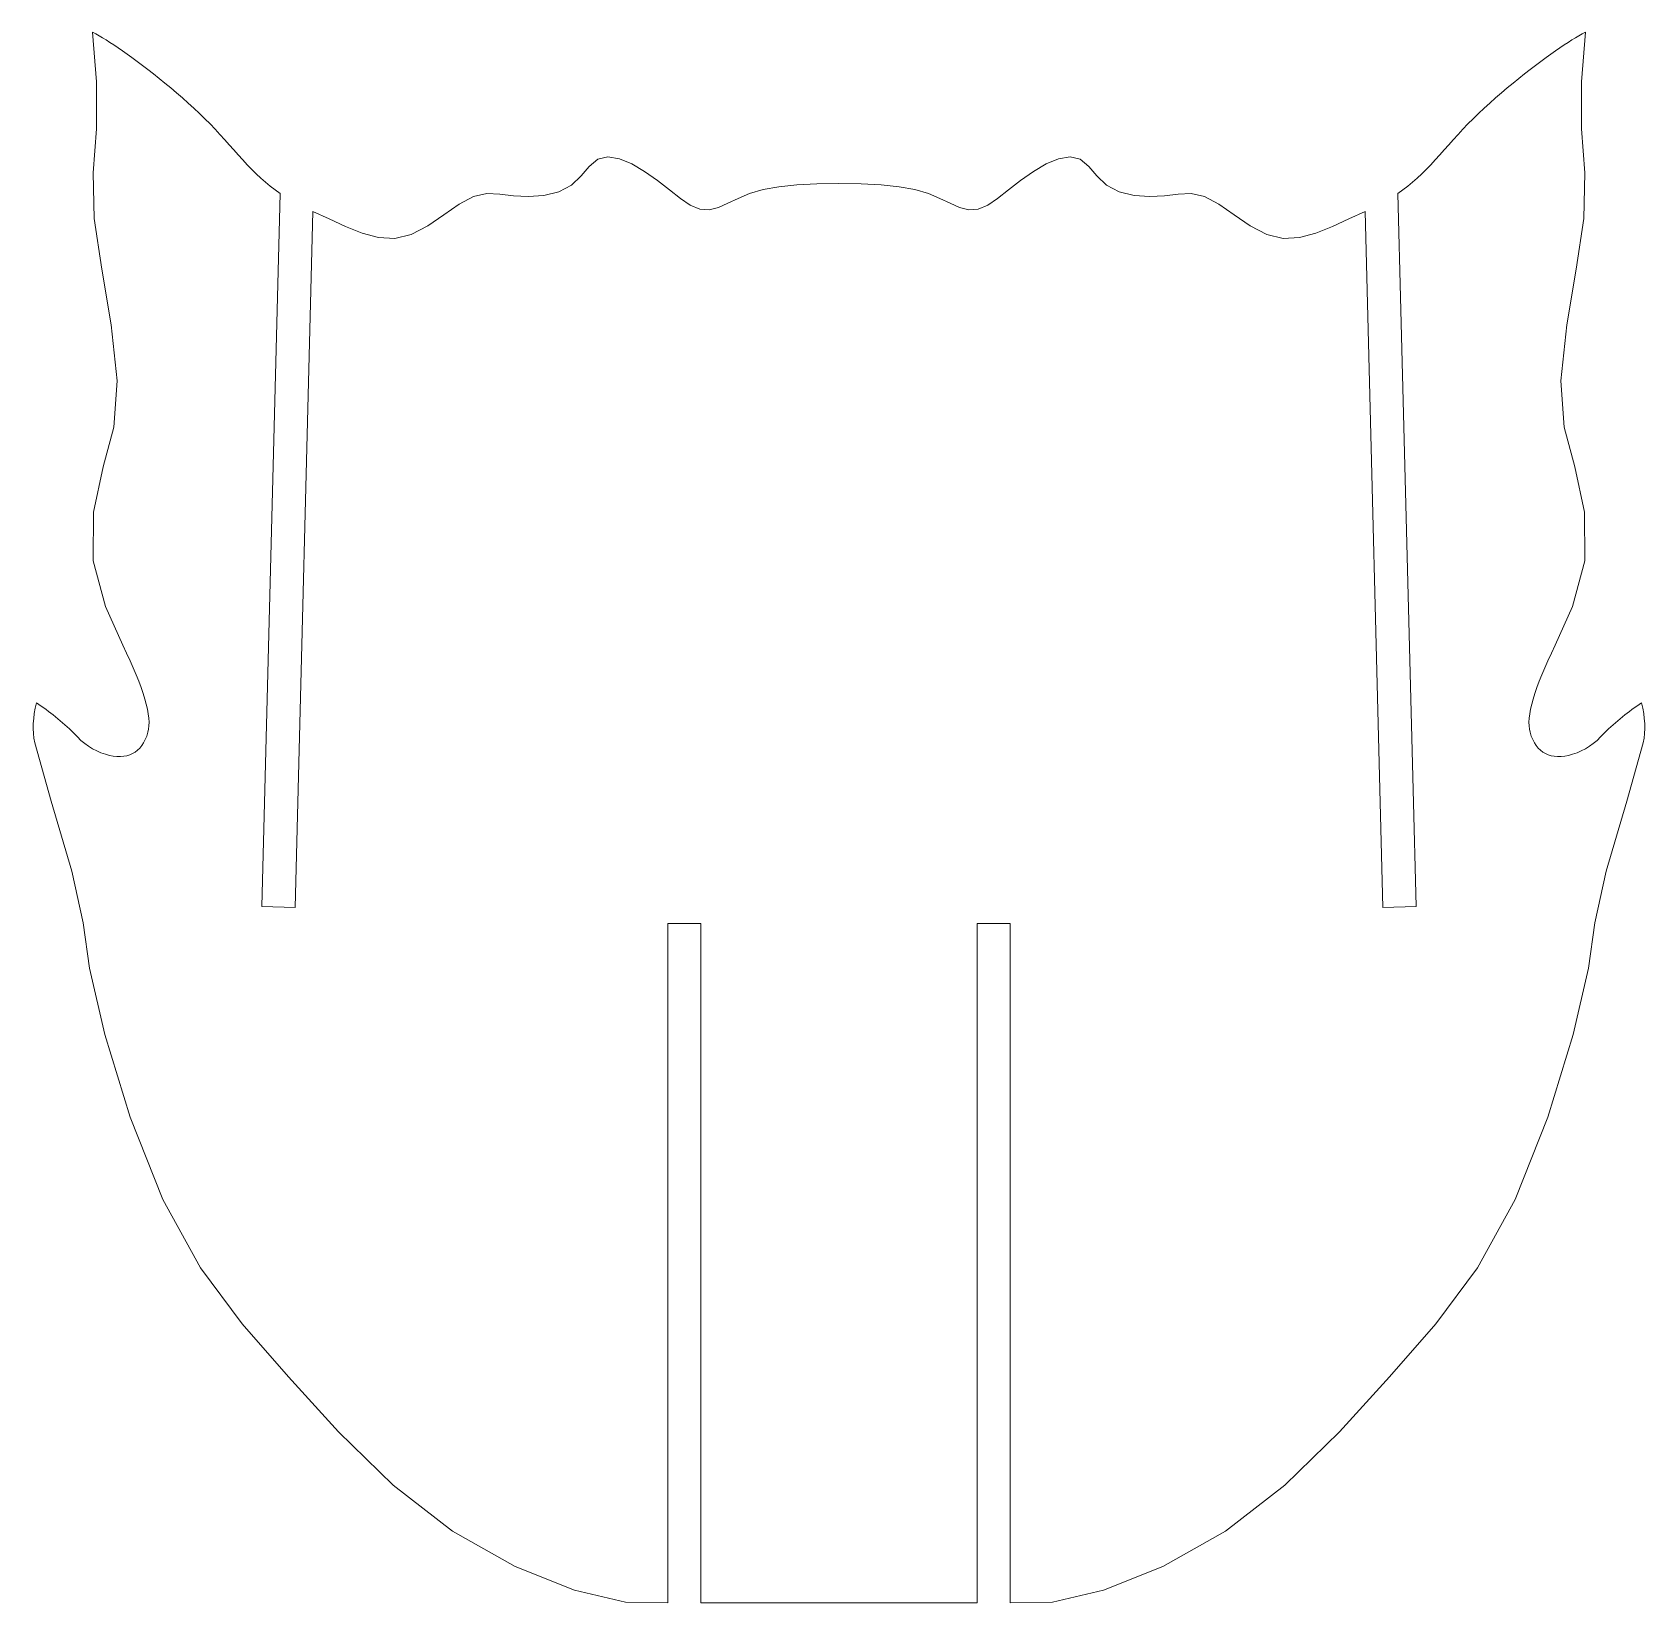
# Model space of a CAD drawing. Header units: millimetres. Extents: x 2739 to 4205, y 2777 to 5288.
# Drawn here: x 3535.9 to 3828.2, y 4123.7 to 4408.1 of the extents above; entities that cross this region are included whole.
import ezdxf

# ---------------------------------------------------------------- set-up
doc = ezdxf.new("R2010")
doc.units = ezdxf.units.MM
doc.header["$MEASUREMENT"] = 0
doc.layers.add('layer 1', color=7, linetype='Continuous')

msp = doc.modelspace()

# ---------------------------------------------------------------- linework, layer by layer
at = {"layer": 'layer 1', "color": 250, "lineweight": 9}
msp.add_open_spline([(3682.095, 4123.7183), (3682.095, 4123.7183), (3657.095, 4123.7183), (3657.095, 4123.7183), (3657.095, 4123.7183), (3657.095, 4123.7183), (3657.095, 4246.7182), (3657.095, 4246.7182), (3657.095, 4246.7182), (3657.095, 4246.7182), (3651.095, 4246.7182), (3651.095, 4246.7182), (3651.095, 4246.7182), (3651.095, 4246.7182), (3651.095, 4123.7183), (3651.095, 4123.7183), (3651.095, 4123.7183), (3651.095, 4123.7183), (3643.4196, 4123.809), (3643.4196, 4123.809), (3643.4196, 4123.809), (3643.4196, 4123.809), (3634.2068, 4126.0012), (3634.2068, 4126.0012), (3634.2068, 4126.0012), (3634.2068, 4126.0012), (3623.4216, 4130.296), (3623.4216, 4130.296), (3623.4216, 4130.296), (3623.4216, 4130.296), (3612.1064, 4136.6641), (3612.1064, 4136.6641), (3612.1064, 4136.6641), (3612.1064, 4136.6641), (3601.3363, 4145.0097), (3601.3363, 4145.0097), (3601.3363, 4145.0097), (3601.3363, 4145.0097), (3591.4407, 4154.6562), (3591.4407, 4154.6562), (3591.4407, 4154.6562), (3591.4407, 4154.6562), (3582.3504, 4164.6167), (3582.3504, 4164.6167), (3582.3504, 4164.6167), (3582.3504, 4164.6167), (3574.0042, 4174.2033), (3574.0042, 4174.2033), (3574.0042, 4174.2033), (3574.0042, 4174.2033), (3566.4054, 4184.4016), (3566.4054, 4184.4016), (3566.4054, 4184.4016), (3566.4054, 4184.4016), (3559.5799, 4196.7699), (3559.5799, 4196.7699), (3559.5799, 4196.7699), (3559.5799, 4196.7699), (3553.67, 4211.6807), (3553.67, 4211.6807), (3553.67, 4211.6807), (3553.67, 4211.6807), (3549.1012, 4226.6266), (3549.1012, 4226.6266), (3549.1012, 4226.6266), (3549.1012, 4226.6266), (3546.3403, 4238.6726), (3546.3403, 4238.6726), (3546.3403, 4238.6726), (3546.3403, 4238.6726), (3545.1547, 4246.835), (3545.1547, 4246.835), (3545.1547, 4246.835), (3545.1547, 4246.835), (3543.1327, 4256.2195), (3543.1327, 4256.2195), (3543.1327, 4256.2195), (3543.1327, 4256.2195), (3539.3748, 4268.8834), (3539.3748, 4268.8834), (3539.3748, 4268.8834), (3539.3748, 4268.8834), (3536.3841, 4279.441), (3536.3841, 4279.441), (3536.3841, 4279.441), (3535.9495, 4281.6837), (3536.0579, 4284.0944), (3536.7093, 4286.6732), (3536.7093, 4286.6732), (3539.0741, 4285.1558), (3541.3364, 4283.33), (3543.4962, 4281.1956), (3543.4962, 4281.1956), (3545.1399, 4279.3299), (3547.0391, 4278.0585), (3549.1939, 4277.3814), (3549.1939, 4277.3814), (3553.1883, 4276.2156), (3555.7607, 4277.5445), (3556.9112, 4281.3682), (3556.9112, 4281.3682), (3557.6695, 4284.1492), (3556.1546, 4289.3985), (3552.3666, 4297.116), (3552.3666, 4297.116), (3552.3666, 4297.116), (3549.2195, 4304.1385), (3549.2195, 4304.1385), (3549.2195, 4304.1385), (3549.2195, 4304.1385), (3546.9755, 4312.4016), (3546.9755, 4312.4016), (3546.9755, 4312.4016), (3546.9755, 4312.4016), (3547.0468, 4321.2516), (3547.0468, 4321.2516), (3547.0468, 4321.2516), (3547.0468, 4321.2516), (3548.7689, 4329.464), (3548.7689, 4329.464), (3548.7689, 4329.464), (3548.7689, 4329.464), (3550.7137, 4336.6089), (3550.7137, 4336.6089), (3550.7137, 4336.6089), (3550.7137, 4336.6089), (3551.3084, 4345.0177), (3551.3084, 4345.0177), (3551.3084, 4345.0177), (3551.3084, 4345.0177), (3550.2686, 4355.152), (3550.2686, 4355.152), (3550.2686, 4355.152), (3550.2686, 4355.152), (3548.5537, 4365.2559), (3548.5537, 4365.2559), (3548.5537, 4365.2559), (3548.5537, 4365.2559), (3547.1522, 4374.3937), (3547.1522, 4374.3937), (3547.1522, 4374.3937), (3547.1522, 4374.3937), (3546.9676, 4382.682), (3546.9676, 4382.682), (3546.9676, 4382.682), (3546.9676, 4382.682), (3547.5892, 4390.6701), (3547.5892, 4390.6701), (3547.5892, 4390.6701), (3547.5892, 4390.6701), (3547.581, 4399.1466), (3547.581, 4399.1466), (3547.581, 4399.1466), (3547.581, 4399.1466), (3546.875, 4408.1482), (3546.875, 4408.1482), (3546.875, 4408.1482), (3546.875, 4408.1482), (3547.46, 4407.8464), (3547.46, 4407.8464), (3547.46, 4407.8464), (3547.46, 4407.8464), (3548.0641, 4407.5143), (3548.0641, 4407.5143), (3548.0641, 4407.5143), (3548.0641, 4407.5143), (3548.6909, 4407.1501), (3548.6909, 4407.1501), (3548.6909, 4407.1501), (3548.6909, 4407.1501), (3549.3438, 4406.7521), (3549.3438, 4406.7521), (3549.3438, 4406.7521), (3549.3438, 4406.7521), (3550.0265, 4406.3183), (3550.0265, 4406.3183), (3550.0265, 4406.3183), (3550.0265, 4406.3183), (3550.7424, 4405.8469), (3550.7424, 4405.8469), (3550.7424, 4405.8469), (3550.7424, 4405.8469), (3551.4949, 4405.3362), (3551.4949, 4405.3362), (3551.4949, 4405.3362), (3551.4949, 4405.3362), (3552.2877, 4404.7842), (3552.2877, 4404.7842), (3552.2877, 4404.7842), (3552.2877, 4404.7842), (3553.1242, 4404.1891), (3553.1242, 4404.1891), (3553.1242, 4404.1891), (3553.1242, 4404.1891), (3554.0068, 4403.5498), (3554.0068, 4403.5498), (3554.0068, 4403.5498), (3554.0068, 4403.5498), (3554.9316, 4402.8681), (3554.9316, 4402.8681), (3554.9316, 4402.8681), (3554.9316, 4402.8681), (3555.8927, 4402.1473), (3555.8927, 4402.1473), (3555.8927, 4402.1473), (3555.8927, 4402.1473), (3556.8845, 4401.3902), (3556.8845, 4401.3902), (3556.8845, 4401.3902), (3556.8845, 4401.3902), (3557.901, 4400.6), (3557.901, 4400.6), (3557.901, 4400.6), (3557.901, 4400.6), (3558.9365, 4399.7797), (3558.9365, 4399.7797), (3558.9365, 4399.7797), (3558.9365, 4399.7797), (3559.9852, 4398.9322), (3559.9852, 4398.9322), (3559.9852, 4398.9322), (3559.9852, 4398.9322), (3561.0413, 4398.0607), (3561.0413, 4398.0607), (3561.0413, 4398.0607), (3561.0413, 4398.0607), (3562.099, 4397.1681), (3562.099, 4397.1681), (3562.099, 4397.1681), (3562.099, 4397.1681), (3563.1524, 4396.2576), (3563.1524, 4396.2576), (3563.1524, 4396.2576), (3563.1524, 4396.2576), (3564.1958, 4395.332), (3564.1958, 4395.332), (3564.1958, 4395.332), (3564.1958, 4395.332), (3565.2233, 4394.3946), (3565.2233, 4394.3946), (3565.2233, 4394.3946), (3565.2233, 4394.3946), (3566.2292, 4393.4482), (3566.2292, 4393.4482), (3566.2292, 4393.4482), (3566.2292, 4393.4482), (3567.2077, 4392.496), (3567.2077, 4392.496), (3567.2077, 4392.496), (3567.2077, 4392.496), (3568.1531, 4391.541), (3568.1531, 4391.541), (3568.1531, 4391.541), (3568.1531, 4391.541), (3569.0647, 4390.5862), (3569.0647, 4390.5862), (3569.0647, 4390.5862), (3569.0647, 4390.5862), (3569.9469, 4389.6347), (3569.9469, 4389.6347), (3569.9469, 4389.6347), (3569.9469, 4389.6347), (3570.8045, 4388.6896), (3570.8045, 4388.6896), (3570.8045, 4388.6896), (3570.8045, 4388.6896), (3571.6422, 4387.754), (3571.6422, 4387.754), (3571.6422, 4387.754), (3571.6422, 4387.754), (3572.4645, 4386.831), (3572.4645, 4386.831), (3572.4645, 4386.831), (3572.4645, 4386.831), (3573.2762, 4385.9237), (3573.2762, 4385.9237), (3573.2762, 4385.9237), (3573.2762, 4385.9237), (3574.082, 4385.0352), (3574.082, 4385.0352), (3574.082, 4385.0352), (3574.082, 4385.0352), (3574.8866, 4384.1686), (3574.8866, 4384.1686), (3574.8866, 4384.1686), (3574.8866, 4384.1686), (3575.6946, 4383.3269), (3575.6946, 4383.3269), (3575.6946, 4383.3269), (3575.6946, 4383.3269), (3576.5107, 4382.5133), (3576.5107, 4382.5133), (3576.5107, 4382.5133), (3576.5107, 4382.5133), (3577.3397, 4381.7308), (3577.3397, 4381.7308), (3577.3397, 4381.7308), (3577.3397, 4381.7308), (3578.1862, 4380.9825), (3578.1862, 4380.9825), (3578.1862, 4380.9825), (3578.1862, 4380.9825), (3579.0549, 4380.2716), (3579.0549, 4380.2716), (3579.0549, 4380.2716), (3579.0549, 4380.2716), (3579.9489, 4379.5995), (3579.9489, 4379.5995), (3579.9489, 4379.5995), (3579.9489, 4379.5995), (3580.8667, 4378.9635), (3580.8667, 4378.9635), (3580.8667, 4378.9635), (3580.8667, 4378.9635), (3577.5629, 4249.805), (3577.5629, 4249.805), (3577.5629, 4249.805), (3577.5629, 4249.805), (3583.5819, 4249.6515), (3583.5819, 4249.6515), (3583.5819, 4249.6515), (3583.5819, 4249.6515), (3586.8058, 4375.6855), (3586.8058, 4375.6855), (3586.8058, 4375.6855), (3586.8058, 4375.6855), (3589.7502, 4374.3307), (3589.7502, 4374.3307), (3589.7502, 4374.3307), (3589.7502, 4374.3307), (3592.7181, 4372.9959), (3592.7181, 4372.9959), (3592.7181, 4372.9959), (3592.7181, 4372.9959), (3595.6869, 4371.7818), (3595.6869, 4371.7818), (3595.6869, 4371.7818), (3595.6869, 4371.7818), (3598.658, 4370.9512), (3598.658, 4370.9512), (3598.658, 4370.9512), (3598.658, 4370.9512), (3601.6338, 4370.7731), (3601.6338, 4370.7731), (3601.6338, 4370.7731), (3601.6338, 4370.7731), (3604.6157, 4371.5077), (3604.6157, 4371.5077), (3604.6157, 4371.5077), (3604.6157, 4371.5077), (3607.5822, 4373.0994), (3607.5822, 4373.0994), (3607.5822, 4373.0994), (3607.5822, 4373.0994), (3610.4826, 4375.0993), (3610.4826, 4375.0993), (3610.4826, 4375.0993), (3610.4826, 4375.0993), (3613.2642, 4377.0336), (3613.2642, 4377.0336), (3613.2642, 4377.0336), (3613.2642, 4377.0336), (3615.8746, 4378.429), (3615.8746, 4378.429), (3615.8746, 4378.429), (3615.8746, 4378.429), (3618.2952, 4378.9497), (3618.2952, 4378.9497), (3618.2952, 4378.9497), (3618.2952, 4378.9497), (3620.6514, 4378.8467), (3620.6514, 4378.8467), (3620.6514, 4378.8467), (3620.6514, 4378.8467), (3623.107, 4378.5265), (3623.107, 4378.5265), (3623.107, 4378.5265), (3623.107, 4378.5265), (3625.802, 4378.3772), (3625.802, 4378.3772), (3625.802, 4378.3772), (3625.802, 4378.3772), (3628.6253, 4378.5938), (3628.6253, 4378.5938), (3628.6253, 4378.5938), (3628.6253, 4378.5938), (3631.3171, 4379.2567), (3631.3171, 4379.2567), (3631.3171, 4379.2567), (3631.3171, 4379.2567), (3633.6157, 4380.4448), (3633.6157, 4380.4448), (3633.6157, 4380.4448), (3633.6157, 4380.4448), (3635.3773, 4382.1202), (3635.3773, 4382.1202), (3635.3773, 4382.1202), (3635.3773, 4382.1202), (3636.8537, 4383.8547), (3636.8537, 4383.8547), (3636.8537, 4383.8547), (3636.8537, 4383.8547), (3638.3795, 4385.138), (3638.3795, 4385.138), (3638.3795, 4385.138), (3638.3795, 4385.138), (3640.2088, 4385.5836), (3640.2088, 4385.5836), (3640.2088, 4385.5836), (3640.2088, 4385.5836), (3642.3045, 4385.2528), (3642.3045, 4385.2528), (3642.3045, 4385.2528), (3642.3045, 4385.2528), (3644.5633, 4384.3082), (3644.5633, 4384.3082), (3644.5633, 4384.3082), (3644.5633, 4384.3082), (3646.8868, 4382.9231), (3646.8868, 4382.9231), (3646.8868, 4382.9231), (3646.8868, 4382.9231), (3649.1854, 4381.2896), (3649.1854, 4381.2896), (3649.1854, 4381.2896), (3649.1854, 4381.2896), (3651.3705, 4379.6022), (3651.3705, 4379.6022), (3651.3705, 4379.6022), (3651.3705, 4379.6022), (3653.3593, 4378.0542), (3653.3593, 4378.0542), (3653.3593, 4378.0542), (3653.3593, 4378.0542), (3655.1624, 4376.8273), (3655.1624, 4376.8273), (3655.1624, 4376.8273), (3655.1624, 4376.8273), (3656.8641, 4376.0934), (3656.8641, 4376.0934), (3656.8641, 4376.0934), (3656.8641, 4376.0934), (3658.5452, 4375.9924), (3658.5452, 4375.9924), (3658.5452, 4375.9924), (3658.5452, 4375.9924), (3660.2419, 4376.423), (3660.2419, 4376.423), (3660.2419, 4376.423), (3660.2419, 4376.423), (3661.9725, 4377.1738), (3661.9725, 4377.1738), (3661.9725, 4377.1738), (3661.9725, 4377.1738), (3663.8085, 4378.0628), (3663.8085, 4378.0628), (3663.8085, 4378.0628), (3663.8085, 4378.0628), (3665.8828, 4378.9415), (3665.8828, 4378.9415), (3665.8828, 4378.9415), (3665.8828, 4378.9415), (3668.3272, 4379.6679), (3668.3272, 4379.6679), (3668.3272, 4379.6679), (3668.3272, 4379.6679), (3671.1936, 4380.1859), (3671.1936, 4380.1859), (3671.1936, 4380.1859), (3671.1936, 4380.1859), (3674.4602, 4380.5193), (3674.4602, 4380.5193), (3674.4602, 4380.5193), (3674.4602, 4380.5193), (3678.1022, 4380.6945), (3678.1022, 4380.6945), (3678.1022, 4380.6945), (3678.1022, 4380.6945), (3682.095, 4380.7383), (3682.095, 4380.7383), (3682.095, 4380.7383), (3682.095, 4380.7383), (3686.0878, 4380.6945), (3686.0878, 4380.6945), (3686.0878, 4380.6945), (3686.0878, 4380.6945), (3689.7298, 4380.5193), (3689.7298, 4380.5193), (3689.7298, 4380.5193), (3689.7298, 4380.5193), (3692.9964, 4380.1859), (3692.9964, 4380.1859), (3692.9964, 4380.1859), (3692.9964, 4380.1859), (3695.8628, 4379.6679), (3695.8628, 4379.6679), (3695.8628, 4379.6679), (3695.8628, 4379.6679), (3698.3072, 4378.9415), (3698.3072, 4378.9415), (3698.3072, 4378.9415), (3698.3072, 4378.9415), (3700.3815, 4378.0628), (3700.3815, 4378.0628), (3700.3815, 4378.0628), (3700.3815, 4378.0628), (3702.2175, 4377.1738), (3702.2175, 4377.1738), (3702.2175, 4377.1738), (3702.2175, 4377.1738), (3703.9481, 4376.423), (3703.9481, 4376.423), (3703.9481, 4376.423), (3703.9481, 4376.423), (3705.6448, 4375.9924), (3705.6448, 4375.9924), (3705.6448, 4375.9924), (3705.6448, 4375.9924), (3707.3259, 4376.0934), (3707.3259, 4376.0934), (3707.3259, 4376.0934), (3707.3259, 4376.0934), (3709.0276, 4376.8273), (3709.0276, 4376.8273), (3709.0276, 4376.8273), (3709.0276, 4376.8273), (3710.8307, 4378.0542), (3710.8307, 4378.0542), (3710.8307, 4378.0542), (3710.8307, 4378.0542), (3712.8195, 4379.6022), (3712.8195, 4379.6022), (3712.8195, 4379.6022), (3712.8195, 4379.6022), (3715.0046, 4381.2896), (3715.0046, 4381.2896), (3715.0046, 4381.2896), (3715.0046, 4381.2896), (3717.3032, 4382.9231), (3717.3032, 4382.9231), (3717.3032, 4382.9231), (3717.3032, 4382.9231), (3719.6267, 4384.3082), (3719.6267, 4384.3082), (3719.6267, 4384.3082), (3719.6267, 4384.3082), (3721.8855, 4385.2528), (3721.8855, 4385.2528), (3721.8855, 4385.2528), (3721.8855, 4385.2528), (3723.9812, 4385.5836), (3723.9812, 4385.5836), (3723.9812, 4385.5836), (3723.9812, 4385.5836), (3725.8105, 4385.138), (3725.8105, 4385.138), (3725.8105, 4385.138), (3725.8105, 4385.138), (3727.3363, 4383.8547), (3727.3363, 4383.8547), (3727.3363, 4383.8547), (3727.3363, 4383.8547), (3728.8127, 4382.1202), (3728.8127, 4382.1202), (3728.8127, 4382.1202), (3728.8127, 4382.1202), (3730.5743, 4380.4448), (3730.5743, 4380.4448), (3730.5743, 4380.4448), (3730.5743, 4380.4448), (3732.8729, 4379.2567), (3732.8729, 4379.2567), (3732.8729, 4379.2567), (3732.8729, 4379.2567), (3735.5647, 4378.5938), (3735.5647, 4378.5938), (3735.5647, 4378.5938), (3735.5647, 4378.5938), (3738.388, 4378.3772), (3738.388, 4378.3772), (3738.388, 4378.3772), (3738.388, 4378.3772), (3741.083, 4378.5265), (3741.083, 4378.5265), (3741.083, 4378.5265), (3741.083, 4378.5265), (3743.5386, 4378.8467), (3743.5386, 4378.8467), (3743.5386, 4378.8467), (3743.5386, 4378.8467), (3745.8948, 4378.9497), (3745.8948, 4378.9497), (3745.8948, 4378.9497), (3745.8948, 4378.9497), (3748.3154, 4378.429), (3748.3154, 4378.429), (3748.3154, 4378.429), (3748.3154, 4378.429), (3750.9258, 4377.0336), (3750.9258, 4377.0336), (3750.9258, 4377.0336), (3750.9258, 4377.0336), (3753.7074, 4375.0993), (3753.7074, 4375.0993), (3753.7074, 4375.0993), (3753.7074, 4375.0993), (3756.6078, 4373.0994), (3756.6078, 4373.0994), (3756.6078, 4373.0994), (3756.6078, 4373.0994), (3759.5743, 4371.5077), (3759.5743, 4371.5077), (3759.5743, 4371.5077), (3759.5743, 4371.5077), (3762.5562, 4370.7731), (3762.5562, 4370.7731), (3762.5562, 4370.7731), (3762.5562, 4370.7731), (3765.532, 4370.9512), (3765.532, 4370.9512), (3765.532, 4370.9512), (3765.532, 4370.9512), (3768.5031, 4371.7818), (3768.5031, 4371.7818), (3768.5031, 4371.7818), (3768.5031, 4371.7818), (3771.4719, 4372.9959), (3771.4719, 4372.9959), (3771.4719, 4372.9959), (3771.4719, 4372.9959), (3774.4398, 4374.3307), (3774.4398, 4374.3307), (3774.4398, 4374.3307), (3774.4398, 4374.3307), (3777.3842, 4375.6855), (3777.3842, 4375.6855), (3777.3842, 4375.6855), (3777.3842, 4375.6855), (3780.6081, 4249.6515), (3780.6081, 4249.6515), (3780.6081, 4249.6515), (3780.6081, 4249.6515), (3786.6271, 4249.805), (3786.6271, 4249.805), (3786.6271, 4249.805), (3786.6271, 4249.805), (3783.3233, 4378.9635), (3783.3233, 4378.9635), (3783.3233, 4378.9635), (3783.3233, 4378.9635), (3784.2411, 4379.5995), (3784.2411, 4379.5995), (3784.2411, 4379.5995), (3784.2411, 4379.5995), (3785.1351, 4380.2716), (3785.1351, 4380.2716), (3785.1351, 4380.2716), (3785.1351, 4380.2716), (3786.0038, 4380.9825), (3786.0038, 4380.9825), (3786.0038, 4380.9825), (3786.0038, 4380.9825), (3786.8503, 4381.7308), (3786.8503, 4381.7308), (3786.8503, 4381.7308), (3786.8503, 4381.7308), (3787.6793, 4382.5133), (3787.6793, 4382.5133), (3787.6793, 4382.5133), (3787.6793, 4382.5133), (3788.4954, 4383.3269), (3788.4954, 4383.3269), (3788.4954, 4383.3269), (3788.4954, 4383.3269), (3789.3034, 4384.1686), (3789.3034, 4384.1686), (3789.3034, 4384.1686), (3789.3034, 4384.1686), (3790.108, 4385.0352), (3790.108, 4385.0352), (3790.108, 4385.0352), (3790.108, 4385.0352), (3790.9138, 4385.9237), (3790.9138, 4385.9237), (3790.9138, 4385.9237), (3790.9138, 4385.9237), (3791.7255, 4386.831), (3791.7255, 4386.831), (3791.7255, 4386.831), (3791.7255, 4386.831), (3792.5478, 4387.754), (3792.5478, 4387.754), (3792.5478, 4387.754), (3792.5478, 4387.754), (3793.3855, 4388.6896), (3793.3855, 4388.6896), (3793.3855, 4388.6896), (3793.3855, 4388.6896), (3794.2431, 4389.6347), (3794.2431, 4389.6347), (3794.2431, 4389.6347), (3794.2431, 4389.6347), (3795.1253, 4390.5862), (3795.1253, 4390.5862), (3795.1253, 4390.5862), (3795.1253, 4390.5862), (3796.0369, 4391.541), (3796.0369, 4391.541), (3796.0369, 4391.541), (3796.0369, 4391.541), (3796.9823, 4392.496), (3796.9823, 4392.496), (3796.9823, 4392.496), (3796.9823, 4392.496), (3797.9608, 4393.4482), (3797.9608, 4393.4482), (3797.9608, 4393.4482), (3797.9608, 4393.4482), (3798.9667, 4394.3946), (3798.9667, 4394.3946), (3798.9667, 4394.3946), (3798.9667, 4394.3946), (3799.9942, 4395.332), (3799.9942, 4395.332), (3799.9942, 4395.332), (3799.9942, 4395.332), (3801.0376, 4396.2576), (3801.0376, 4396.2576), (3801.0376, 4396.2576), (3801.0376, 4396.2576), (3802.091, 4397.1681), (3802.091, 4397.1681), (3802.091, 4397.1681), (3802.091, 4397.1681), (3803.1487, 4398.0607), (3803.1487, 4398.0607), (3803.1487, 4398.0607), (3803.1487, 4398.0607), (3804.2048, 4398.9322), (3804.2048, 4398.9322), (3804.2048, 4398.9322), (3804.2048, 4398.9322), (3805.2535, 4399.7797), (3805.2535, 4399.7797), (3805.2535, 4399.7797), (3805.2535, 4399.7797), (3806.289, 4400.6), (3806.289, 4400.6), (3806.289, 4400.6), (3806.289, 4400.6), (3807.3055, 4401.3902), (3807.3055, 4401.3902), (3807.3055, 4401.3902), (3807.3055, 4401.3902), (3808.2973, 4402.1473), (3808.2973, 4402.1473), (3808.2973, 4402.1473), (3808.2973, 4402.1473), (3809.2584, 4402.8681), (3809.2584, 4402.8681), (3809.2584, 4402.8681), (3809.2584, 4402.8681), (3810.1832, 4403.5498), (3810.1832, 4403.5498), (3810.1832, 4403.5498), (3810.1832, 4403.5498), (3811.0658, 4404.1891), (3811.0658, 4404.1891), (3811.0658, 4404.1891), (3811.0658, 4404.1891), (3811.9023, 4404.7842), (3811.9023, 4404.7842), (3811.9023, 4404.7842), (3811.9023, 4404.7842), (3812.6951, 4405.3362), (3812.6951, 4405.3362), (3812.6951, 4405.3362), (3812.6951, 4405.3362), (3813.4476, 4405.8469), (3813.4476, 4405.8469), (3813.4476, 4405.8469), (3813.4476, 4405.8469), (3814.1635, 4406.3183), (3814.1635, 4406.3183), (3814.1635, 4406.3183), (3814.1635, 4406.3183), (3814.8462, 4406.7521), (3814.8462, 4406.7521), (3814.8462, 4406.7521), (3814.8462, 4406.7521), (3815.4991, 4407.1501), (3815.4991, 4407.1501), (3815.4991, 4407.1501), (3815.4991, 4407.1501), (3816.1259, 4407.5143), (3816.1259, 4407.5143), (3816.1259, 4407.5143), (3816.1259, 4407.5143), (3816.73, 4407.8464), (3816.73, 4407.8464), (3816.73, 4407.8464), (3816.73, 4407.8464), (3817.315, 4408.1482), (3817.315, 4408.1482), (3817.315, 4408.1482), (3817.315, 4408.1482), (3816.609, 4399.1466), (3816.609, 4399.1466), (3816.609, 4399.1466), (3816.609, 4399.1466), (3816.6008, 4390.6701), (3816.6008, 4390.6701), (3816.6008, 4390.6701), (3816.6008, 4390.6701), (3817.2224, 4382.682), (3817.2224, 4382.682), (3817.2224, 4382.682), (3817.2224, 4382.682), (3817.0378, 4374.3937), (3817.0378, 4374.3937), (3817.0378, 4374.3937), (3817.0378, 4374.3937), (3815.6363, 4365.2559), (3815.6363, 4365.2559), (3815.6363, 4365.2559), (3815.6363, 4365.2559), (3813.9214, 4355.152), (3813.9214, 4355.152), (3813.9214, 4355.152), (3813.9214, 4355.152), (3812.8816, 4345.0177), (3812.8816, 4345.0177), (3812.8816, 4345.0177), (3812.8816, 4345.0177), (3813.4763, 4336.6089), (3813.4763, 4336.6089), (3813.4763, 4336.6089), (3813.4763, 4336.6089), (3815.4211, 4329.464), (3815.4211, 4329.464), (3815.4211, 4329.464), (3815.4211, 4329.464), (3817.1432, 4321.2516), (3817.1432, 4321.2516), (3817.1432, 4321.2516), (3817.1432, 4321.2516), (3817.2145, 4312.4016), (3817.2145, 4312.4016), (3817.2145, 4312.4016), (3817.2145, 4312.4016), (3814.9705, 4304.1385), (3814.9705, 4304.1385), (3814.9705, 4304.1385), (3814.9705, 4304.1385), (3811.8234, 4297.116), (3811.8234, 4297.116), (3811.8234, 4297.116), (3808.0354, 4289.3985), (3806.5205, 4284.1492), (3807.2788, 4281.3682), (3807.2788, 4281.3682), (3808.4293, 4277.5445), (3811.0017, 4276.2156), (3814.9961, 4277.3814), (3814.9961, 4277.3814), (3817.1509, 4278.0585), (3819.0501, 4279.3299), (3820.6938, 4281.1956), (3820.6938, 4281.1956), (3822.8536, 4283.33), (3825.1159, 4285.1558), (3827.4807, 4286.6732), (3827.4807, 4286.6732), (3828.1321, 4284.0944), (3828.2405, 4281.6837), (3827.8059, 4279.441), (3827.8059, 4279.441), (3827.8059, 4279.441), (3824.8152, 4268.8834), (3824.8152, 4268.8834), (3824.8152, 4268.8834), (3824.8152, 4268.8834), (3821.0573, 4256.2195), (3821.0573, 4256.2195), (3821.0573, 4256.2195), (3821.0573, 4256.2195), (3819.0353, 4246.835), (3819.0353, 4246.835), (3819.0353, 4246.835), (3819.0353, 4246.835), (3817.8497, 4238.6726), (3817.8497, 4238.6726), (3817.8497, 4238.6726), (3817.8497, 4238.6726), (3815.0888, 4226.6266), (3815.0888, 4226.6266), (3815.0888, 4226.6266), (3815.0888, 4226.6266), (3810.52, 4211.6807), (3810.52, 4211.6807), (3810.52, 4211.6807), (3810.52, 4211.6807), (3804.6101, 4196.7699), (3804.6101, 4196.7699), (3804.6101, 4196.7699), (3804.6101, 4196.7699), (3797.7846, 4184.4016), (3797.7846, 4184.4016), (3797.7846, 4184.4016), (3797.7846, 4184.4016), (3790.1858, 4174.2033), (3790.1858, 4174.2033), (3790.1858, 4174.2033), (3790.1858, 4174.2033), (3781.8396, 4164.6167), (3781.8396, 4164.6167), (3781.8396, 4164.6167), (3781.8396, 4164.6167), (3772.7493, 4154.6562), (3772.7493, 4154.6562), (3772.7493, 4154.6562), (3772.7493, 4154.6562), (3762.8537, 4145.0097), (3762.8537, 4145.0097), (3762.8537, 4145.0097), (3762.8537, 4145.0097), (3752.0836, 4136.6641), (3752.0836, 4136.6641), (3752.0836, 4136.6641), (3752.0836, 4136.6641), (3740.7684, 4130.296), (3740.7684, 4130.296), (3740.7684, 4130.296), (3740.7684, 4130.296), (3729.9832, 4126.0012), (3729.9832, 4126.0012), (3729.9832, 4126.0012), (3729.9832, 4126.0012), (3720.7704, 4123.809), (3720.7704, 4123.809), (3720.7704, 4123.809), (3720.7704, 4123.809), (3713.095, 4123.7183), (3713.095, 4123.7183), (3713.095, 4123.7183), (3713.095, 4123.7183), (3713.095, 4246.7182), (3713.095, 4246.7182), (3713.095, 4246.7182), (3713.095, 4246.7182), (3707.095, 4246.7182), (3707.095, 4246.7182), (3707.095, 4246.7182), (3707.095, 4246.7182), (3707.095, 4123.7183), (3707.095, 4123.7183), (3707.095, 4123.7183), (3707.095, 4123.7183), (3682.095, 4123.7183), (3682.095, 4123.7183)], degree=3, knots=[0, 0, 0, 0, 0.00414938, 0.00414938, 0.00414938, 0.00414938, 0.00829876, 0.00829876, 0.00829876, 0.00829876, 0.01244813, 0.01244813, 0.01244813, 0.01244813, 0.01659751, 0.01659751, 0.01659751, 0.01659751, 0.02074689, 0.02074689, 0.02074689, 0.02074689, 0.02489627, 0.02489627, 0.02489627, 0.02489627, 0.02904564, 0.02904564, 0.02904564, 0.02904564, 0.03319502, 0.03319502, 0.03319502, 0.03319502, 0.0373444, 0.0373444, 0.0373444, 0.0373444, 0.04149378, 0.04149378, 0.04149378, 0.04149378, 0.04564315, 0.04564315, 0.04564315, 0.04564315, 0.04979253, 0.04979253, 0.04979253, 0.04979253, 0.05394191, 0.05394191, 0.05394191, 0.05394191, 0.05809129, 0.05809129, 0.05809129, 0.05809129, 0.06224066, 0.06224066, 0.06224066, 0.06224066, 0.06639004, 0.06639004, 0.06639004, 0.06639004, 0.07053942, 0.07053942, 0.07053942, 0.07053942, 0.0746888, 0.0746888, 0.0746888, 0.0746888, 0.07883817, 0.07883817, 0.07883817, 0.07883817, 0.08298755, 0.08298755, 0.08298755, 0.08298755, 0.08713693, 0.08713693, 0.08713693, 0.08713693, 0.09128631, 0.09128631, 0.09128631, 0.09128631, 0.09543568, 0.09543568, 0.09543568, 0.09543568, 0.09958506, 0.09958506, 0.09958506, 0.09958506, 0.10373444, 0.10373444, 0.10373444, 0.10373444, 0.10788382, 0.10788382, 0.10788382, 0.10788382, 0.1120332, 0.1120332, 0.1120332, 0.1120332, 0.11618257, 0.11618257, 0.11618257, 0.11618257, 0.12033195, 0.12033195, 0.12033195, 0.12033195, 0.12448133, 0.12448133, 0.12448133, 0.12448133, 0.12863071, 0.12863071, 0.12863071, 0.12863071, 0.13278008, 0.13278008, 0.13278008, 0.13278008, 0.13692946, 0.13692946, 0.13692946, 0.13692946, 0.14107884, 0.14107884, 0.14107884, 0.14107884, 0.14522822, 0.14522822, 0.14522822, 0.14522822, 0.14937759, 0.14937759, 0.14937759, 0.14937759, 0.15352697, 0.15352697, 0.15352697, 0.15352697, 0.15767635, 0.15767635, 0.15767635, 0.15767635, 0.16182573, 0.16182573, 0.16182573, 0.16182573, 0.1659751, 0.1659751, 0.1659751, 0.1659751, 0.17012448, 0.17012448, 0.17012448, 0.17012448, 0.17427386, 0.17427386, 0.17427386, 0.17427386, 0.17842324, 0.17842324, 0.17842324, 0.17842324, 0.18257261, 0.18257261, 0.18257261, 0.18257261, 0.18672199, 0.18672199, 0.18672199, 0.18672199, 0.19087137, 0.19087137, 0.19087137, 0.19087137, 0.19502075, 0.19502075, 0.19502075, 0.19502075, 0.19917012, 0.19917012, 0.19917012, 0.19917012, 0.2033195, 0.2033195, 0.2033195, 0.2033195, 0.20746888, 0.20746888, 0.20746888, 0.20746888, 0.21161826, 0.21161826, 0.21161826, 0.21161826, 0.21576763, 0.21576763, 0.21576763, 0.21576763, 0.21991701, 0.21991701, 0.21991701, 0.21991701, 0.22406639, 0.22406639, 0.22406639, 0.22406639, 0.22821577, 0.22821577, 0.22821577, 0.22821577, 0.23236515, 0.23236515, 0.23236515, 0.23236515, 0.23651452, 0.23651452, 0.23651452, 0.23651452, 0.2406639, 0.2406639, 0.2406639, 0.2406639, 0.24481328, 0.24481328, 0.24481328, 0.24481328, 0.24896266, 0.24896266, 0.24896266, 0.24896266, 0.25311203, 0.25311203, 0.25311203, 0.25311203, 0.25726141, 0.25726141, 0.25726141, 0.25726141, 0.26141079, 0.26141079, 0.26141079, 0.26141079, 0.26556017, 0.26556017, 0.26556017, 0.26556017, 0.26970954, 0.26970954, 0.26970954, 0.26970954, 0.27385892, 0.27385892, 0.27385892, 0.27385892, 0.2780083, 0.2780083, 0.2780083, 0.2780083, 0.28215768, 0.28215768, 0.28215768, 0.28215768, 0.28630705, 0.28630705, 0.28630705, 0.28630705, 0.29045643, 0.29045643, 0.29045643, 0.29045643, 0.29460581, 0.29460581, 0.29460581, 0.29460581, 0.29875519, 0.29875519, 0.29875519, 0.29875519, 0.30290456, 0.30290456, 0.30290456, 0.30290456, 0.30705394, 0.30705394, 0.30705394, 0.30705394, 0.31120332, 0.31120332, 0.31120332, 0.31120332, 0.3153527, 0.3153527, 0.3153527, 0.3153527, 0.31950207, 0.31950207, 0.31950207, 0.31950207, 0.32365145, 0.32365145, 0.32365145, 0.32365145, 0.32780083, 0.32780083, 0.32780083, 0.32780083, 0.33195021, 0.33195021, 0.33195021, 0.33195021, 0.33609959, 0.33609959, 0.33609959, 0.33609959, 0.34024896, 0.34024896, 0.34024896, 0.34024896, 0.34439834, 0.34439834, 0.34439834, 0.34439834, 0.34854772, 0.34854772, 0.34854772, 0.34854772, 0.3526971, 0.3526971, 0.3526971, 0.3526971, 0.35684647, 0.35684647, 0.35684647, 0.35684647, 0.36099585, 0.36099585, 0.36099585, 0.36099585, 0.36514523, 0.36514523, 0.36514523, 0.36514523, 0.36929461, 0.36929461, 0.36929461, 0.36929461, 0.37344398, 0.37344398, 0.37344398, 0.37344398, 0.37759336, 0.37759336, 0.37759336, 0.37759336, 0.38174274, 0.38174274, 0.38174274, 0.38174274, 0.38589212, 0.38589212, 0.38589212, 0.38589212, 0.39004149, 0.39004149, 0.39004149, 0.39004149, 0.39419087, 0.39419087, 0.39419087, 0.39419087, 0.39834025, 0.39834025, 0.39834025, 0.39834025, 0.40248963, 0.40248963, 0.40248963, 0.40248963, 0.406639, 0.406639, 0.406639, 0.406639, 0.41078838, 0.41078838, 0.41078838, 0.41078838, 0.41493776, 0.41493776, 0.41493776, 0.41493776, 0.41908714, 0.41908714, 0.41908714, 0.41908714, 0.42323651, 0.42323651, 0.42323651, 0.42323651, 0.42738589, 0.42738589, 0.42738589, 0.42738589, 0.43153527, 0.43153527, 0.43153527, 0.43153527, 0.43568465, 0.43568465, 0.43568465, 0.43568465, 0.43983402, 0.43983402, 0.43983402, 0.43983402, 0.4439834, 0.4439834, 0.4439834, 0.4439834, 0.44813278, 0.44813278, 0.44813278, 0.44813278, 0.45228216, 0.45228216, 0.45228216, 0.45228216, 0.45643154, 0.45643154, 0.45643154, 0.45643154, 0.46058091, 0.46058091, 0.46058091, 0.46058091, 0.46473029, 0.46473029, 0.46473029, 0.46473029, 0.46887967, 0.46887967, 0.46887967, 0.46887967, 0.47302905, 0.47302905, 0.47302905, 0.47302905, 0.47717842, 0.47717842, 0.47717842, 0.47717842, 0.4813278, 0.4813278, 0.4813278, 0.4813278, 0.48547718, 0.48547718, 0.48547718, 0.48547718, 0.48962656, 0.48962656, 0.48962656, 0.48962656, 0.49377593, 0.49377593, 0.49377593, 0.49377593, 0.49792531, 0.49792531, 0.49792531, 0.49792531, 0.50207469, 0.50207469, 0.50207469, 0.50207469, 0.50622407, 0.50622407, 0.50622407, 0.50622407, 0.51037344, 0.51037344, 0.51037344, 0.51037344, 0.51452282, 0.51452282, 0.51452282, 0.51452282, 0.5186722, 0.5186722, 0.5186722, 0.5186722, 0.52282158, 0.52282158, 0.52282158, 0.52282158, 0.52697095, 0.52697095, 0.52697095, 0.52697095, 0.53112033, 0.53112033, 0.53112033, 0.53112033, 0.53526971, 0.53526971, 0.53526971, 0.53526971, 0.53941909, 0.53941909, 0.53941909, 0.53941909, 0.54356846, 0.54356846, 0.54356846, 0.54356846, 0.54771784, 0.54771784, 0.54771784, 0.54771784, 0.55186722, 0.55186722, 0.55186722, 0.55186722, 0.5560166, 0.5560166, 0.5560166, 0.5560166, 0.56016598, 0.56016598, 0.56016598, 0.56016598, 0.56431535, 0.56431535, 0.56431535, 0.56431535, 0.56846473, 0.56846473, 0.56846473, 0.56846473, 0.57261411, 0.57261411, 0.57261411, 0.57261411, 0.57676349, 0.57676349, 0.57676349, 0.57676349, 0.58091286, 0.58091286, 0.58091286, 0.58091286, 0.58506224, 0.58506224, 0.58506224, 0.58506224, 0.58921162, 0.58921162, 0.58921162, 0.58921162, 0.593361, 0.593361, 0.593361, 0.593361, 0.59751037, 0.59751037, 0.59751037, 0.59751037, 0.60165975, 0.60165975, 0.60165975, 0.60165975, 0.60580913, 0.60580913, 0.60580913, 0.60580913, 0.60995851, 0.60995851, 0.60995851, 0.60995851, 0.61410788, 0.61410788, 0.61410788, 0.61410788, 0.61825726, 0.61825726, 0.61825726, 0.61825726, 0.62240664, 0.62240664, 0.62240664, 0.62240664, 0.62655602, 0.62655602, 0.62655602, 0.62655602, 0.63070539, 0.63070539, 0.63070539, 0.63070539, 0.63485477, 0.63485477, 0.63485477, 0.63485477, 0.63900415, 0.63900415, 0.63900415, 0.63900415, 0.64315353, 0.64315353, 0.64315353, 0.64315353, 0.6473029, 0.6473029, 0.6473029, 0.6473029, 0.65145228, 0.65145228, 0.65145228, 0.65145228, 0.65560166, 0.65560166, 0.65560166, 0.65560166, 0.65975104, 0.65975104, 0.65975104, 0.65975104, 0.66390041, 0.66390041, 0.66390041, 0.66390041, 0.66804979, 0.66804979, 0.66804979, 0.66804979, 0.67219917, 0.67219917, 0.67219917, 0.67219917, 0.67634855, 0.67634855, 0.67634855, 0.67634855, 0.68049793, 0.68049793, 0.68049793, 0.68049793, 0.6846473, 0.6846473, 0.6846473, 0.6846473, 0.68879668, 0.68879668, 0.68879668, 0.68879668, 0.69294606, 0.69294606, 0.69294606, 0.69294606, 0.69709544, 0.69709544, 0.69709544, 0.69709544, 0.70124481, 0.70124481, 0.70124481, 0.70124481, 0.70539419, 0.70539419, 0.70539419, 0.70539419, 0.70954357, 0.70954357, 0.70954357, 0.70954357, 0.71369295, 0.71369295, 0.71369295, 0.71369295, 0.71784232, 0.71784232, 0.71784232, 0.71784232, 0.7219917, 0.7219917, 0.7219917, 0.7219917, 0.72614108, 0.72614108, 0.72614108, 0.72614108, 0.73029046, 0.73029046, 0.73029046, 0.73029046, 0.73443983, 0.73443983, 0.73443983, 0.73443983, 0.73858921, 0.73858921, 0.73858921, 0.73858921, 0.74273859, 0.74273859, 0.74273859, 0.74273859, 0.74688797, 0.74688797, 0.74688797, 0.74688797, 0.75103734, 0.75103734, 0.75103734, 0.75103734, 0.75518672, 0.75518672, 0.75518672, 0.75518672, 0.7593361, 0.7593361, 0.7593361, 0.7593361, 0.76348548, 0.76348548, 0.76348548, 0.76348548, 0.76763485, 0.76763485, 0.76763485, 0.76763485, 0.77178423, 0.77178423, 0.77178423, 0.77178423, 0.77593361, 0.77593361, 0.77593361, 0.77593361, 0.78008299, 0.78008299, 0.78008299, 0.78008299, 0.78423237, 0.78423237, 0.78423237, 0.78423237, 0.78838174, 0.78838174, 0.78838174, 0.78838174, 0.79253112, 0.79253112, 0.79253112, 0.79253112, 0.7966805, 0.7966805, 0.7966805, 0.7966805, 0.80082988, 0.80082988, 0.80082988, 0.80082988, 0.80497925, 0.80497925, 0.80497925, 0.80497925, 0.80912863, 0.80912863, 0.80912863, 0.80912863, 0.81327801, 0.81327801, 0.81327801, 0.81327801, 0.81742739, 0.81742739, 0.81742739, 0.81742739, 0.82157676, 0.82157676, 0.82157676, 0.82157676, 0.82572614, 0.82572614, 0.82572614, 0.82572614, 0.82987552, 0.82987552, 0.82987552, 0.82987552, 0.8340249, 0.8340249, 0.8340249, 0.8340249, 0.83817427, 0.83817427, 0.83817427, 0.83817427, 0.84232365, 0.84232365, 0.84232365, 0.84232365, 0.84647303, 0.84647303, 0.84647303, 0.84647303, 0.85062241, 0.85062241, 0.85062241, 0.85062241, 0.85477178, 0.85477178, 0.85477178, 0.85477178, 0.85892116, 0.85892116, 0.85892116, 0.85892116, 0.86307054, 0.86307054, 0.86307054, 0.86307054, 0.86721992, 0.86721992, 0.86721992, 0.86721992, 0.87136929, 0.87136929, 0.87136929, 0.87136929, 0.87551867, 0.87551867, 0.87551867, 0.87551867, 0.87966805, 0.87966805, 0.87966805, 0.87966805, 0.88381743, 0.88381743, 0.88381743, 0.88381743, 0.8879668, 0.8879668, 0.8879668, 0.8879668, 0.89211618, 0.89211618, 0.89211618, 0.89211618, 0.89626556, 0.89626556, 0.89626556, 0.89626556, 0.90041494, 0.90041494, 0.90041494, 0.90041494, 0.90456432, 0.90456432, 0.90456432, 0.90456432, 0.90871369, 0.90871369, 0.90871369, 0.90871369, 0.91286307, 0.91286307, 0.91286307, 0.91286307, 0.91701245, 0.91701245, 0.91701245, 0.91701245, 0.92116183, 0.92116183, 0.92116183, 0.92116183, 0.9253112, 0.9253112, 0.9253112, 0.9253112, 0.92946058, 0.92946058, 0.92946058, 0.92946058, 0.93360996, 0.93360996, 0.93360996, 0.93360996, 0.93775934, 0.93775934, 0.93775934, 0.93775934, 0.94190871, 0.94190871, 0.94190871, 0.94190871, 0.94605809, 0.94605809, 0.94605809, 0.94605809, 0.95020747, 0.95020747, 0.95020747, 0.95020747, 0.95435685, 0.95435685, 0.95435685, 0.95435685, 0.95850622, 0.95850622, 0.95850622, 0.95850622, 0.9626556, 0.9626556, 0.9626556, 0.9626556, 0.96680498, 0.96680498, 0.96680498, 0.96680498, 0.97095436, 0.97095436, 0.97095436, 0.97095436, 0.97510373, 0.97510373, 0.97510373, 0.97510373, 0.97925311, 0.97925311, 0.97925311, 0.97925311, 0.98340249, 0.98340249, 0.98340249, 0.98340249, 0.98755187, 0.98755187, 0.98755187, 0.98755187, 0.99170124, 0.99170124, 0.99170124, 0.99170124, 1, 1, 1, 1], dxfattribs=at)

doc.saveas('drawing.dxf')
